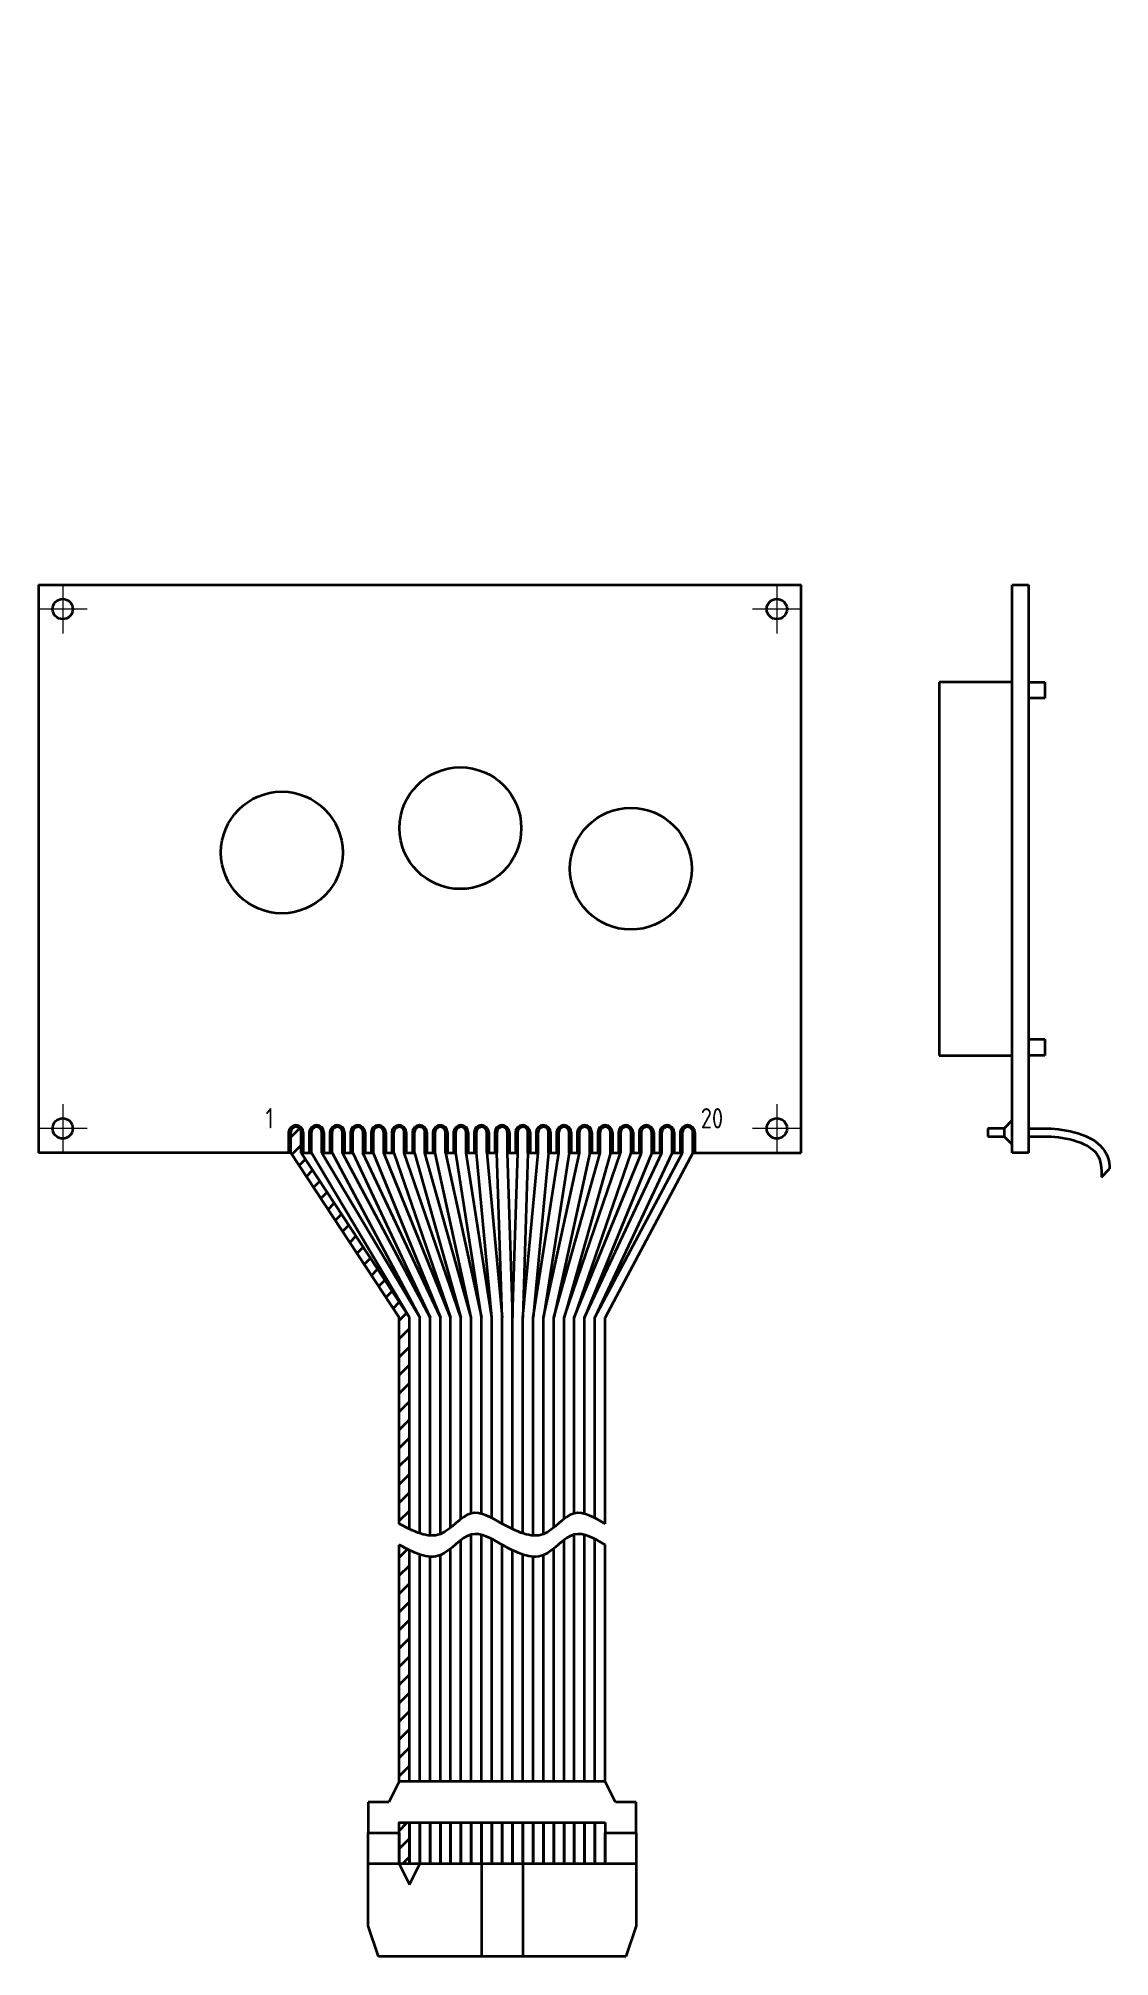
# Model space of a CAD drawing. Header units: millimetres. Extents: x 13300 to 13432, y 8801 to 9037.
import ezdxf

# ---------------------------------------------------------------- set-up
doc = ezdxf.new("R2010")
doc.units = ezdxf.units.MM
doc.layers.get('0').update_dxf_attribs({"lineweight": 35})
doc.styles.add('ГОСТ 2.304', font='CS_Gost2304.shx')
pattern_1 = [(45, (13331.75, 8902.54), (-1.122532, 1.122532), [])]

# ---------------------------------------------------------------- blocks, each defined once
blk = doc.blocks.new('CON')
for p, q in [((0.64, -2.54), (0.64, 0)), ((-0.91, -0.04), (-0.91, -2.54)), ((-0.63, -2.54), (-0.63, -0.02)), ((0.89, -0.04), (0.89, -2.54)), ((0.64, -2.54), (1.91, -2.54))]:
    blk.add_line(p, q)
for centre, radius, start, end in [((-0.01, -0.04), 0.9, 0, 180), ((0, 0), 0.635, 0.0081, 181.3593)]:
    blk.add_arc(centre, radius, start, end)

msp = doc.modelspace()

# ---------------------------------------------------------------- hatches: boundary and pattern name
at = {"ltscale": 100}
h = msp.add_hatch(dxfattribs=at)
h.set_pattern_fill('ANSI31', color=256, scale=100, style=0)
h.paths.add_polyline_path([(13319.76, 9037.32), (13304.52, 9037.32), (13304.52, 9015.73), (13319.76, 9015.73)])
h = msp.add_hatch(dxfattribs=at)
h.set_pattern_fill('ANSI31', color=1, scale=100, style=0)
h.paths.add_polyline_path([(13336.27, 9022.08), (13362.31, 9022.08), (13362.13, 9021.69), (13361.67, 9020.81), (13336.27, 9020.81), (13322.3, 9017), (13319.76, 9017), (13319.76, 9018.27), (13322.3, 9018.27)])
h = msp.add_hatch(dxfattribs=at)
h.set_pattern_fill('ANSI31', color=256, scale=100, style=0)
h.paths.add_polyline_path([(13341.35, 9017), (13366.75, 9017), (13366.75, 9010.65), (13341.35, 9010.65)])
h = msp.add_hatch()
h.set_pattern_fill('ANSI31', color=1, scale=0.5, style=0)
h.set_pattern_definition(pattern_1)
h.paths.add_polyline_path([(13332.39, 8900), (13345.72, 8879.68), (13345.72, 8853.64), (13345.52, 8853.73), (13344.45, 8854.28), (13344.45, 8879.68), (13331.11, 8900), (13330.84, 8900), (13330.84, 8902.5, -1), (13332.64, 8902.5), (13332.64, 8900)])
h = msp.add_hatch()
h.set_pattern_fill('ANSI31', color=1, scale=0.5, style=0)
h.set_pattern_definition(pattern_1)
h.paths.add_polyline_path([(13344.45, 8851.68), (13345.33, 8851.23), (13345.52, 8851.13), (13345.72, 8851.03), (13345.72, 8822.53), (13344.45, 8822.53)])
h = msp.add_hatch()
h.set_pattern_fill('ANSI31', color=1, scale=0.5, style=0)
h.set_pattern_definition(pattern_1)
h.paths.add_polyline_path([(13345.72, 8817.45), (13345.72, 8812.37), (13344.45, 8812.37), (13344.45, 8817.45)])

# ---------------------------------------------------------------- linework, layer by layer
for p, q in [((13300, 8970), (13394, 8970)), ((13300, 8970), (13300, 8900)), ((13394, 8900), (13394, 8970)), ((13420, 8970), (13422, 8970)), ((13420, 8900), (13420, 8970)), ((13422, 8970), (13422, 8900)), ((13420, 8958), (13411, 8958)), ((13411, 8958), (13411, 8912)), ((13422, 8958), (13424, 8958)), ((13424, 8958), (13424, 8956)), ((13424, 8956), (13422, 8956)), ((13422, 8914), (13424, 8914)), ((13424, 8914), (13424, 8912)), ((13411, 8912), (13420, 8912)), ((13424, 8912), (13422, 8912)), ((13419, 8903), (13417, 8903)), ((13417, 8903), (13417, 8902)), ((13420, 8904), (13419, 8903)), ((13419, 8903), (13419, 8902)), ((13422, 8903), (13424, 8903)), ((13331.11, 8900), (13300, 8900)), ((13331.11, 8900), (13344.45, 8879.68)), ((13345.72, 8879.68), (13332.39, 8900)), ((13333.66, 8900), (13345.72, 8879.68)), ((13346.99, 8879.68), (13334.92, 8900)), ((13336.19, 8900), (13346.99, 8879.68)), ((13348.26, 8879.68), (13337.47, 8900)), ((13338.74, 8900), (13348.26, 8879.68)), ((13349.53, 8879.68), (13340, 8900)), ((13341.27, 8900), (13349.53, 8879.68)), ((13350.8, 8879.68), (13342.55, 8900)), ((13343.82, 8900), (13350.8, 8879.68)), ((13352.07, 8879.68), (13345.08, 8900)), ((13346.35, 8900), (13352.07, 8879.68)), ((13353.34, 8879.68), (13347.62, 8900)), ((13353.34, 8879.68), (13348.9, 8900)), ((13350.17, 8900), (13354.61, 8879.68)), ((13354.61, 8879.68), (13351.43, 8900)), ((13355.88, 8879.68), (13352.7, 8900)), ((13355.88, 8879.68), (13353.98, 8900)), ((13355.25, 8900), (13357.15, 8879.68)), ((13357.15, 8879.68), (13356.51, 8900)), ((13357.78, 8900), (13358.42, 8879.68)), ((13358.42, 8879.68), (13359.06, 8900)), ((13360.33, 8900), (13359.69, 8879.68)), ((13359.69, 8879.68), (13361.59, 8900)), ((13362.86, 8900), (13360.96, 8879.68)), ((13360.96, 8879.68), (13364.14, 8900)), ((13365.41, 8900), (13362.23, 8879.68)), ((13362.23, 8879.68), (13366.67, 8900)), ((13367.94, 8900), (13363.5, 8879.68)), ((13363.5, 8879.68), (13369.22, 8900)), ((13370.49, 8900), (13364.77, 8879.68)), ((13364.77, 8879.68), (13371.75, 8900)), ((13373.02, 8900), (13366.04, 8879.68)), ((13366.04, 8879.68), (13374.3, 8900)), ((13375.57, 8900), (13367.31, 8879.68)), ((13367.31, 8879.68), (13376.83, 8900)), ((13378.1, 8900), (13368.58, 8879.68)), ((13368.58, 8879.68), (13379.38, 8900)), ((13380.65, 8900), (13369.85, 8879.68)), ((13381.92, 8900), (13394, 8900)), ((13417, 8902), (13419, 8902)), ((13419, 8902), (13420, 8901)), ((13420, 8901), (13420, 8901)), ((13420, 8901), (13420, 8901)), ((13422, 8900), (13420, 8900)), ((13422, 8902), (13424, 8902)), ((13431, 8897), (13432, 8898)), ((13350.8, 8879.68), (13350.8, 8879.68)), ((13345.72, 8853.63), (13344.45, 8854.28)), ((13345.72, 8851.03), (13344.45, 8851.68))]:
    msp.add_line(p, q)
at = {"lineweight": 20}
for p, q in [((13303, 8970), (13303, 8964)), ((13391, 8970), (13391, 8964)), ((13306, 8967), (13300, 8967)), ((13394, 8967), (13388, 8967)), ((13303, 8906), (13303, 8900)), ((13391, 8906), (13391, 8900)), ((13306, 8903), (13300, 8903)), ((13394, 8903), (13388, 8903))]:
    msp.add_line(p, q, dxfattribs=at)
at = {"ltscale": 100}
for p, q in [((13344.45, 8854.28), (13344.45, 8879.68)), ((13345.72, 8853.63), (13345.72, 8879.68)), ((13346.99, 8853.1), (13346.99, 8879.68)), ((13348.26, 8852.83), (13348.26, 8879.68)), ((13349.54, 8853.01), (13349.53, 8879.68)), ((13350.8, 8853.82), (13350.8, 8879.68)), ((13352.07, 8854.87), (13352.07, 8879.68)), ((13353.34, 8855.55), (13353.34, 8879.68)), ((13354.61, 8855.5), (13354.61, 8879.68)), ((13355.86, 8855), (13355.88, 8879.68)), ((13357.15, 8854.28), (13357.15, 8879.68)), ((13357.15, 8854.28), (13357.15, 8879.68)), ((13358.42, 8853.63), (13358.42, 8879.68)), ((13359.69, 8853.1), (13359.69, 8879.68)), ((13360.96, 8852.83), (13360.96, 8879.68)), ((13362.24, 8853.01), (13362.23, 8879.68)), ((13363.5, 8853.82), (13363.5, 8879.68)), ((13364.77, 8854.87), (13364.77, 8879.68)), ((13366.04, 8855.55), (13366.04, 8879.68)), ((13367.31, 8855.5), (13367.31, 8879.68)), ((13368.56, 8855), (13368.58, 8879.68)), ((13369.85, 8854.28), (13369.85, 8879.68)), ((13353.34, 8822.53), (13353.34, 8852.95)), ((13354.61, 8822.53), (13354.61, 8852.91)), ((13366.04, 8822.53), (13366.04, 8852.95)), ((13367.31, 8822.53), (13367.31, 8852.91)), ((13344.45, 8822.53), (13344.45, 8851.68)), ((13345.72, 8822.53), (13345.72, 8851.03)), ((13346.99, 8822.53), (13346.99, 8850.5)), ((13348.26, 8822.53), (13348.26, 8850.23)), ((13349.53, 8822.53), (13349.53, 8850.41)), ((13350.8, 8822.53), (13350.8, 8851.22)), ((13352.07, 8822.53), (13352.07, 8852.28)), ((13355.88, 8822.53), (13355.88, 8852.4)), ((13357.15, 8822.53), (13357.15, 8851.68)), ((13357.15, 8822.53), (13357.15, 8851.68)), ((13358.42, 8822.53), (13358.42, 8851.03)), ((13359.69, 8822.53), (13359.69, 8850.5)), ((13360.96, 8822.53), (13360.96, 8850.23)), ((13362.23, 8822.53), (13362.23, 8850.41)), ((13363.5, 8822.53), (13363.5, 8851.22)), ((13364.77, 8822.53), (13364.77, 8852.28)), ((13368.58, 8822.53), (13368.58, 8852.4)), ((13369.85, 8822.53), (13369.85, 8851.68)), ((13344.45, 8822.53), (13343.18, 8819.99)), ((13369.85, 8822.53), (13344.45, 8822.53)), ((13345.72, 8822.53), (13344.45, 8822.53)), ((13371.12, 8819.99), (13369.85, 8822.53)), ((13343.18, 8819.99), (13340.64, 8819.99)), ((13340.64, 8819.99), (13340.64, 8816.18)), ((13373.66, 8819.99), (13371.12, 8819.99)), ((13373.66, 8816.18), (13373.66, 8819.99)), ((13340.64, 8804.75), (13340.64, 8812.37)), ((13344.45, 8812.37), (13345.72, 8809.83)), ((13345.72, 8809.83), (13346.99, 8812.37)), ((13354.61, 8812.37), (13354.61, 8800.94)), ((13359.69, 8812.37), (13359.69, 8800.94)), ((13373.66, 8812.37), (13373.66, 8804.75)), ((13341.91, 8800.94), (13340.64, 8804.75)), ((13373.66, 8804.75), (13372.39, 8800.94)), ((13372.39, 8800.94), (13341.91, 8800.94))]:
    msp.add_line(p, q, dxfattribs=at)
for points in [[(13345.72, 8817.45), (13345.72, 8812.37), (13344.45, 8812.37), (13344.45, 8817.45)], [(13346.99, 8817.45), (13346.99, 8812.37), (13345.72, 8812.37), (13345.72, 8817.45)], [(13348.26, 8817.45), (13348.26, 8812.37), (13346.99, 8812.37), (13346.99, 8817.45)], [(13349.53, 8817.45), (13349.53, 8812.37), (13348.26, 8812.37), (13348.26, 8817.45)], [(13350.8, 8817.45), (13350.8, 8812.37), (13349.53, 8812.37), (13349.53, 8817.45)], [(13352.07, 8817.45), (13352.07, 8812.37), (13350.8, 8812.37), (13350.8, 8817.45)], [(13353.34, 8817.45), (13353.34, 8812.37), (13352.07, 8812.37), (13352.07, 8817.45)], [(13354.61, 8817.45), (13354.61, 8812.37), (13353.34, 8812.37), (13353.34, 8817.45)], [(13355.88, 8817.45), (13355.88, 8812.37), (13354.61, 8812.37), (13354.61, 8817.45)], [(13357.15, 8817.45), (13357.15, 8812.37), (13355.88, 8812.37), (13355.88, 8817.45)], [(13358.42, 8817.45), (13358.42, 8812.37), (13357.15, 8812.37), (13357.15, 8817.45)], [(13359.69, 8817.45), (13359.69, 8812.37), (13358.42, 8812.37), (13358.42, 8817.45)], [(13360.96, 8817.45), (13360.96, 8812.37), (13359.69, 8812.37), (13359.69, 8817.45)], [(13362.23, 8817.45), (13362.23, 8812.37), (13360.96, 8812.37), (13360.96, 8817.45)], [(13363.5, 8817.45), (13363.5, 8812.37), (13362.23, 8812.37), (13362.23, 8817.45)], [(13364.77, 8817.45), (13364.77, 8812.37), (13363.5, 8812.37), (13363.5, 8817.45)], [(13366.04, 8817.45), (13366.04, 8812.37), (13364.77, 8812.37), (13364.77, 8817.45)], [(13367.31, 8817.45), (13367.31, 8812.37), (13366.04, 8812.37), (13366.04, 8817.45)], [(13368.58, 8817.45), (13368.58, 8812.37), (13367.31, 8812.37), (13367.31, 8817.45)], [(13369.85, 8817.45), (13369.85, 8812.37), (13368.58, 8812.37), (13368.58, 8817.45)], [(13344.45, 8816.18), (13344.45, 8812.37), (13340.64, 8812.37), (13340.64, 8816.18)], [(13373.66, 8816.18), (13373.66, 8812.37), (13369.85, 8812.37), (13369.85, 8816.18)]]:
    msp.add_lwpolyline(points, close=True, dxfattribs=at)
for centre, radius in [((13303, 8967), 1.25), ((13391, 8967), 1.25), ((13352, 8940), 7.5), ((13330, 8937), 7.5), ((13373, 8935), 7.5), ((13303, 8903), 1.25), ((13391, 8903), 1.25)]:
    msp.add_circle(centre, radius)
for points in [[(13424, 8903), (13426.01, 8903.04), (13430.94, 8902.15), (13432, 8899.04), (13432, 8898)], [(13424, 8902), (13426.01, 8902.04), (13430.94, 8901.15), (13430.99, 8898.04), (13431, 8897)]]:
    msp.add_open_spline(points, degree=3, knots=[0, 0, 0, 0, 6.324554, 9.486832, 9.486832, 9.486832, 9.486832])
for points in [[(13357.15, 8854.28), (13353.34, 8855.55), (13349.53, 8853.01), (13344.45, 8854.28)], [(13369.85, 8854.28), (13366.04, 8855.55), (13362.23, 8853.01), (13357.15, 8854.28)], [(13357.15, 8851.68), (13353.34, 8852.95), (13349.53, 8850.41), (13344.45, 8851.68)], [(13369.85, 8851.68), (13366.04, 8852.95), (13362.23, 8850.41), (13357.15, 8851.68)]]:
    msp.add_spline(points, degree=3, dxfattribs=at)

# ---------------------------------------------------------------- block references
for p in [(13331.75, 8902.54), (13334.29, 8902.54), (13336.83, 8902.54), (13339.37, 8902.54), (13341.91, 8902.54), (13344.45, 8902.54), (13346.99, 8902.54), (13349.53, 8902.54), (13352.07, 8902.54), (13354.61, 8902.54), (13357.15, 8902.54), (13359.69, 8902.54), (13362.23, 8902.54), (13364.77, 8902.54), (13367.31, 8902.54), (13369.85, 8902.54), (13372.39, 8902.54), (13374.93, 8902.54), (13377.47, 8902.54), (13380.01, 8902.54)]:
    msp.add_blockref('CON', p)

# ---------------------------------------------------------------- texts
at = {"style": 'ГОСТ 2.304'}
for s, p in [('1', (13328, 8903)), ('20', (13381.62, 8903))]:
    msp.add_text(s, height=2.5, dxfattribs=at).set_placement(p)

doc.saveas('drawing.dxf')
